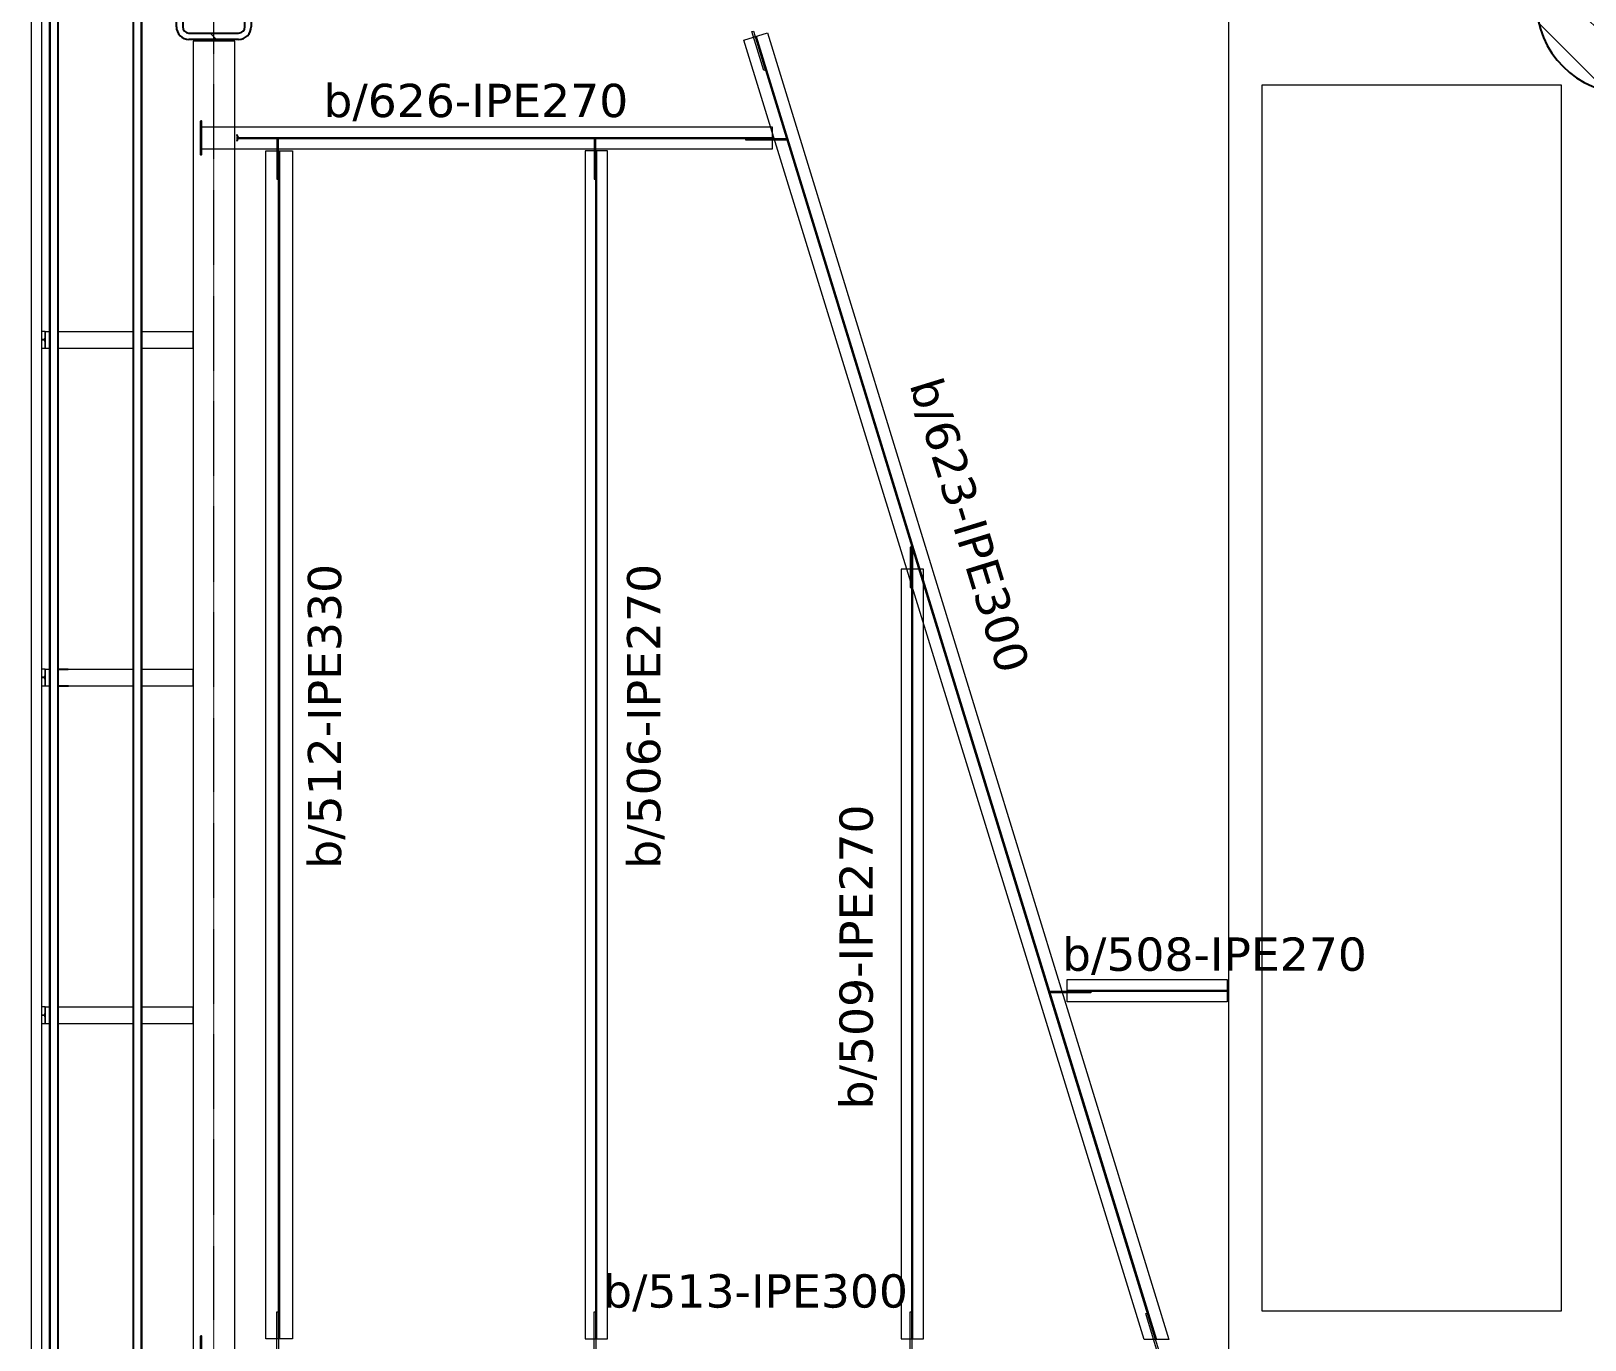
# Model space of a CAD drawing. Header units: millimetres. Extents: x -900 to 77642, y -21218 to 30657.
# Drawn here: x 3798 to 13139, y 17458 to 25325 of the extents above; entities that cross this region are included whole.
import ezdxf

# ---------------------------------------------------------------- set-up
doc = ezdxf.new("R2010")
doc.units = ezdxf.units.MM
doc.header["$LTSCALE"] = 0.9
doc.linetypes.add('Grid Line', pattern=[3.33375, 1.905, -0.47625, 0.47625, -0.47625])
for name, color, linetype, lineweight in [('0-1', 7, 'Continuous', 5), ('A_ALMA', 255, 'Continuous', 5), ('E_COLUMNAS', 1, 'Continuous', 18), ('E_COLUMNAS-3', 1, 'Continuous', 35), ('E_COLUMNAS-4', 1, 'Continuous', 25), ('E_EJES-1', 8, 'Grid Line', 9), ('E_TEXTO', 3, 'Continuous', 9), ('E_VIGAS', 5, 'Continuous', 9), ('E_VIGAS-1', 5, 'Continuous', 5), ('E_VIGAS-2', 10, 'Continuous', 25), ('E_VIGAS-3', 5, 'Continuous', 25), ('P-PLATINA', 6, 'Continuous', 15), ('S-COLS-HDLN-1', 52, 'Continuous', 9), ('VIGAS_HCB', 253, 'Continuous', 15)]:
    doc.layers.add(name, color=color, linetype=linetype, lineweight=lineweight)
doc.styles.add('VERDANA', font='verdana.ttf')

# ---------------------------------------------------------------- blocks, each defined once
blk = doc.blocks.new('EST_SFM_VIGA-METALICA-SECCION-C - EST_SFM_VIGA-METALICA-UPN160-1602621-_42_00m_N_E_-NIVEL-11 DOC')
at = {"layer": 'E_VIGAS-1'}
for p, q in [((14.4664, 0.0471), (-14.4554, 0.0471)), ((-14.46, -0.0179), (14.471, -0.0179))]:
    blk.add_line(p, q, dxfattribs=at)
blk = doc.blocks.new('EST_SFM_VIGA-METALICA-SECCION-C - EST_SFM_VIGA-METALICA-UPN100-1529610-_42_00m_N_E_-NIVEL-11 DOC')
at = {"layer": 'E_VIGAS-2'}
for p, q in [((14.393, 0.0321), (-14.4413, 0.0321)), ((-14.4417, -0.0179), (14.3931, -0.0179))]:
    blk.add_line(p, q, dxfattribs=at)
blk = doc.blocks.new('EST_SFM_VIGA-METALICA-SECCION-C - EST_SFM_VIGA-METALICA-UPN100-1529678-_42_00m_N_E_-NIVEL-11 DOC')
at = {"layer": 'E_VIGAS-2'}
for p, q in [((13.3738, 0.0179), (-13.4222, 0.0179)), ((-13.5042, -0.0321), (13.4558, -0.0321))]:
    blk.add_line(p, q, dxfattribs=at)
blk = doc.blocks.new('DCTIB_CNI_EST_MOD-1A-FAC_0001_rvt-1-_42_00m_N_E_-NIVEL-11 DOC')
at = {"layer": 'E_VIGAS-1'}
for p, q in [((-75.1766, 164.1825), (-75.1954, 164.1825)), ((-75.1953, 164.1353), (-75.1815, 164.1353)), ((-75.1815, 164.1297), (-75.1953, 164.1297)), ((-75.1808, 164.1353), (-75.1764, 164.1353)), ((-75.1765, 164.1297), (-75.1808, 164.1297)), ((-75.1765, 164.1353), (-75.1807, 164.1353)), ((-75.1807, 164.1297), (-75.1765, 164.1297)), ((-75.1806, 164.1353), (-75.1763, 164.1353)), ((-75.1764, 164.1297), (-75.1806, 164.1297)), ((-75.1766, 164.1451), (-75.1766, 164.1825)), ((-75.1766, 164.1825), (-75.1754, 164.1825)), ((-75.1754, 164.0825), (-75.1754, 164.1825)), ((-75.1754, 164.1825), (-75.1475, 164.1825)), ((-75.1754, 164.1825), (-75.1754, 164.0825)), ((-75.0975, 164.1825), (-74.6474, 164.1825)), ((-74.5974, 164.1825), (-74.2871, 164.1825)), ((-74.2871, 164.1825), (-74.2871, 164.0825)), ((-75.1954, 164.0825), (-75.1766, 164.0825)), ((-75.1766, 164.0825), (-75.1766, 164.1199)), ((-75.1754, 164.0825), (-75.1766, 164.0825)), ((-75.1754, 164.0825), (-75.1475, 164.0825)), ((-75.0975, 164.0825), (-74.6474, 164.0825)), ((-74.5974, 164.0825), (-74.2871, 164.0825)), ((-75.1766, 162.1525), (-75.1954, 162.1525)), ((-75.1953, 162.1053), (-75.1815, 162.1053)), ((-75.1815, 162.0997), (-75.1953, 162.0997)), ((-75.1808, 162.1053), (-75.1764, 162.1053)), ((-75.1765, 162.0997), (-75.1808, 162.0997)), ((-75.1765, 162.1053), (-75.1807, 162.1053)), ((-75.1807, 162.0997), (-75.1765, 162.0997)), ((-75.1806, 162.1053), (-75.1763, 162.1053)), ((-75.1764, 162.0997), (-75.1806, 162.0997)), ((-75.1766, 162.1151), (-75.1766, 162.1525)), ((-75.1766, 162.1525), (-75.1754, 162.1525)), ((-75.1766, 162.0525), (-75.1766, 162.0899)), ((-75.1754, 162.0525), (-75.1754, 162.1525)), ((-75.1754, 162.1525), (-75.1475, 162.1525)), ((-75.1754, 162.1525), (-75.1754, 162.0525)), ((-75.0362, 162.1525), (-74.6474, 162.1525)), ((-74.5974, 162.1525), (-74.2871, 162.1525)), ((-74.2871, 162.1525), (-74.2871, 162.0525)), ((-75.1954, 162.0525), (-75.1766, 162.0525)), ((-75.1754, 162.0525), (-75.1766, 162.0525)), ((-75.1754, 162.0525), (-75.1475, 162.0525)), ((-75.0351, 162.0525), (-74.6474, 162.0525)), ((-74.5974, 162.0525), (-74.2871, 162.0525)), ((-75.1766, 160.1225), (-75.1954, 160.1225)), ((-75.1766, 160.0851), (-75.1766, 160.1225)), ((-75.1766, 160.1225), (-75.1754, 160.1225)), ((-75.1754, 160.0225), (-75.1754, 160.1225)), ((-75.1754, 160.1225), (-75.1475, 160.1225)), ((-75.1754, 160.1225), (-75.1754, 160.0225)), ((-75.0975, 160.1225), (-74.6474, 160.1225)), ((-74.5974, 160.1225), (-74.2871, 160.1225)), ((-74.2871, 160.1225), (-74.2871, 160.0225)), ((-75.1954, 160.0225), (-75.1766, 160.0225)), ((-75.1953, 160.0753), (-75.1815, 160.0753)), ((-75.1815, 160.0697), (-75.1953, 160.0697)), ((-75.1808, 160.0753), (-75.1764, 160.0753)), ((-75.1765, 160.0697), (-75.1808, 160.0697)), ((-75.1765, 160.0753), (-75.1807, 160.0753)), ((-75.1807, 160.0697), (-75.1765, 160.0697)), ((-75.1806, 160.0753), (-75.1763, 160.0753)), ((-75.1764, 160.0697), (-75.1806, 160.0697)), ((-75.1766, 160.0225), (-75.1766, 160.0599)), ((-75.1754, 160.0225), (-75.1766, 160.0225)), ((-75.1754, 160.0225), (-75.1475, 160.0225)), ((-75.0975, 160.0225), (-74.6474, 160.0225)), ((-74.5974, 160.0225), (-74.2871, 160.0225))]:
    blk.add_line(p, q, dxfattribs=at)
for points, knots in [([(-75.1815, 164.1353), (-75.181, 164.1353), (-75.1801, 164.1354), (-75.179, 164.136), (-75.1781, 164.137), (-75.1774, 164.1384), (-75.1771, 164.1398), (-75.1769, 164.1408), (-75.1767, 164.1424), (-75.1766, 164.1439), (-75.1766, 164.1451)], [0, 0, 0, 0, 0.142857, 0.285714, 0.428571, 0.571429, 0.678571, 0.732143, 0.785714, 1, 1, 1, 1]), ([(-75.1766, 164.1199), (-75.1766, 164.1206), (-75.1767, 164.1222), (-75.1769, 164.1244), (-75.1774, 164.1263), (-75.1782, 164.1281), (-75.1795, 164.1294), (-75.1808, 164.1297), (-75.1815, 164.1297)], [0, 0, 0, 0, 0.142857, 0.285714, 0.428571, 0.571429, 0.785714, 1, 1, 1, 1]), ([(-75.1815, 162.1053), (-75.181, 162.1053), (-75.1801, 162.1054), (-75.179, 162.106), (-75.1781, 162.1071), (-75.1774, 162.1085), (-75.1771, 162.1098), (-75.1769, 162.1108), (-75.1767, 162.1124), (-75.1766, 162.1139), (-75.1766, 162.1151)], [0, 0, 0, 0, 0.142857, 0.285714, 0.428571, 0.571429, 0.678571, 0.732143, 0.785714, 1, 1, 1, 1]), ([(-75.1766, 162.0899), (-75.1766, 162.0907), (-75.1767, 162.0922), (-75.1769, 162.0944), (-75.1774, 162.0964), (-75.1782, 162.0982), (-75.1795, 162.0994), (-75.1808, 162.0997), (-75.1815, 162.0997)], [0, 0, 0, 0, 0.142857, 0.285714, 0.428571, 0.571429, 0.785714, 1, 1, 1, 1]), ([(-75.1815, 160.0753), (-75.181, 160.0753), (-75.1801, 160.0754), (-75.179, 160.076), (-75.1781, 160.0771), (-75.1774, 160.0785), (-75.1771, 160.0798), (-75.1769, 160.0809), (-75.1767, 160.0825), (-75.1766, 160.0839), (-75.1766, 160.0851)], [0, 0, 0, 0, 0.142857, 0.285714, 0.428571, 0.571429, 0.678571, 0.732143, 0.785714, 1, 1, 1, 1]), ([(-75.1766, 160.0599), (-75.1766, 160.0607), (-75.1767, 160.0623), (-75.1769, 160.0645), (-75.1774, 160.0664), (-75.1782, 160.0682), (-75.1795, 160.0694), (-75.1808, 160.0697), (-75.1815, 160.0697)], [0, 0, 0, 0, 0.142857, 0.285714, 0.428571, 0.571429, 0.785714, 1, 1, 1, 1])]:
    blk.add_open_spline(points, degree=3, knots=knots, dxfattribs=at)
at = {"layer": 'E_VIGAS-2'}
for p, q in [((-75.1475, 138.9949), (-75.1475, 167.83)), ((-75.1475, 167.83), (-75.1475, 138.9949)), ((-74.5974, 166.8104), (-74.5974, 140.0145)), ((-74.5974, 140.0145), (-74.5974, 166.8104)), ((-75.0975, 162.1525), (-75.0371, 162.1525)), ((-75.0975, 162.0525), (-75.0362, 162.0525))]:
    blk.add_line(p, q, dxfattribs=at)
at = {"layer": 'E_VIGAS-1', "rotation": 270}
blk.add_blockref('EST_SFM_VIGA-METALICA-SECCION-C - EST_SFM_VIGA-METALICA-UPN160-1602621-_42_00m_N_E_-NIVEL-11 DOC', (-75.2425, 153.4179), dxfattribs=at)
at = {"layer": 'E_VIGAS-2'}
for name, p, rotation in [('EST_SFM_VIGA-METALICA-SECCION-C - EST_SFM_VIGA-METALICA-UPN100-1529610-_42_00m_N_E_-NIVEL-11 DOC', (-75.1296, 153.3882), 269.9999999999999), ('EST_SFM_VIGA-METALICA-SECCION-C - EST_SFM_VIGA-METALICA-UPN100-1529678-_42_00m_N_E_-NIVEL-11 DOC', (-74.6153, 153.3882), 270.0000000000001)]:
    blk.add_blockref(name, p, dxfattribs=dict(at, rotation=rotation))
blk = doc.blocks.new('EST_SCM_COLUMNA-SECCION-CIRCULAR - EST_SCM_COLUMNA-CONCRETO-CIRCULAR_Ø_110cm-1246211-_42_00m_N_E_-NIVEL-11 DOC')
at = {"layer": 'E_COLUMNAS'}
h = blk.add_hatch(dxfattribs=at)
h.set_pattern_fill('FP_15', color=256, style=0, pattern_type=2)
h.set_pattern_definition([(135, (65.662, -166.162), (-0.15909903, -0.15909903), [])])
h.paths.add_polyline_path([(0.0411, -0.5485), (0.1224, -0.5362), (0.2009, -0.512), (0.275, -0.4763), (0.3429, -0.43), (0.4032, -0.3741), (0.4544, -0.3098), (0.4955, -0.2386), (0.5256, -0.1621), (0.5439, -0.082), (0.55, 0), (0.5439, 0.082), (0.5256, 0.1621), (0.4955, 0.2386), (0.4544, 0.3098), (0.4032, 0.3741), (0.3429, 0.43), (0.275, 0.4763), (0.2009, 0.512), (0.1224, 0.5362), (0.0411, 0.5485), (-0.0411, 0.5485), (-0.1224, 0.5362), (-0.2009, 0.512), (-0.275, 0.4763), (-0.3429, 0.43), (-0.4032, 0.3741), (-0.4544, 0.3098), (-0.4955, 0.2386), (-0.5256, 0.1621), (-0.5439, 0.082), (-0.55, 0), (-0.5439, -0.082), (-0.5256, -0.1621), (-0.4955, -0.2386), (-0.4544, -0.3098), (-0.4032, -0.3741), (-0.3429, -0.43), (-0.275, -0.4763), (-0.2009, -0.512), (-0.1224, -0.5362), (-0.0411, -0.5485), (0.0257, -0.5485)])
at = {"layer": 'E_COLUMNAS-4'}
for start, end in [(0, 180), (180, 0)]:
    blk.add_arc((0, 0), 0.55, start, end, dxfattribs=at)
blk = doc.blocks.new('EST_SCM_COLUMNA-METALICA-SECCION-CUADRADA - EST_SCM_COLUMNA-TUBULAR-CUADRADA_ARMADA_450X450X38-V24-_42_00m_N_E_-NIVEL-11 DOC')
at = {"layer": 'S-COLS-HDLN-1'}
h = blk.add_hatch(dxfattribs=at)
h.set_pattern_fill('FP_23', color=256, style=0, pattern_type=2)
h.set_pattern_definition([(135, (74.162, -166.162), (-0.15909903, -0.15909903), [])])
h.paths.add_polyline_path([(0.149, -0.225), (0.1781, -0.2192), (0.2027, -0.2027), (0.2192, -0.1781), (0.225, -0.149), (0.225, 0.149), (0.2192, 0.1781), (0.2027, 0.2027), (0.1781, 0.2192), (0.149, 0.225), (-0.151, 0.2246), (-0.1781, 0.2192), (-0.2027, 0.2027), (-0.2192, 0.1781), (-0.225, 0.149), (-0.225, -0.149), (-0.2192, -0.1781), (-0.2027, -0.2027), (-0.1781, -0.2192), (-0.149, -0.225), (0.1382, -0.225)])
h.paths.add_polyline_path([(0.1382, -0.187), (-0.151, -0.1865), (-0.168, -0.1819), (-0.1819, -0.168), (-0.187, -0.149), (-0.187, 0.149), (-0.1819, 0.168), (-0.168, 0.1819), (-0.149, 0.187), (0.149, 0.187), (0.168, 0.1819), (0.1819, 0.168), (0.187, 0.149), (0.187, -0.149), (0.1819, -0.168), (0.168, -0.1819), (0.149, -0.187)])
at = {"layer": 'E_COLUMNAS-4'}
for p, q in [((-0.149, 0.225), (0.149, 0.225)), ((0.149, 0.187), (-0.149, 0.187)), ((-0.225, -0.149), (-0.225, 0.149)), ((-0.187, 0.149), (-0.187, -0.149)), ((0.187, -0.149), (0.187, 0.149)), ((0.225, 0.149), (0.225, -0.149)), ((-0.149, -0.187), (0.149, -0.187)), ((0.149, -0.225), (-0.149, -0.225))]:
    blk.add_line(p, q, dxfattribs=at)
for centre, radius, start, end in [((-0.149, 0.149), 0.076, 90, 180), ((-0.149, 0.149), 0.038, 90, 180), ((0.149, 0.149), 0.076, 0, 90), ((0.149, 0.149), 0.038, 360, 90), ((-0.149, -0.149), 0.076, 180, 270), ((-0.149, -0.149), 0.038, 180, 270), ((0.149, -0.149), 0.038, 270, 360), ((0.149, -0.149), 0.076, 270, 0)]:
    blk.add_arc(centre, radius, start, end, dxfattribs=at)

msp = doc.modelspace()

# ---------------------------------------------------------------- linework, layer by layer
at = {"layer": 'A_ALMA'}
for p, q in [((8150.5, 25292.1), (10556.8, 17461.8)), ((8157.3, 25294.2), (10564.3, 17461.8)), ((5032.7, 24685.9), (8254.1, 24685.9)), ((5032.7, 24679.3), (8254.1, 24679.3)), ((5285.5, 17465.2), (5285.5, 24607.6)), ((5293, 17465.2), (5293, 24607.6)), ((7193.4, 17465.2), (7193.4, 24604.7)), ((7200, 17465.2), (7200, 24604.7)), ((9093.4, 17465.2), (9093.4, 22213.1)), ((9100, 17465.2), (9100, 22202.4)), ((10026.7, 19560.9), (10987.7, 19560.9)), ((10026.7, 19554.3), (10987.7, 19554.3))]:
    msp.add_line(p, q, dxfattribs=at)
at = {"layer": 'E_EJES-1'}
msp.add_line((4896.7, -4469.6), (4896.7, 29756.6), dxfattribs=at)
at = {"layer": 'E_VIGAS', "color": 30, "true_color": 0xf26722}
for points in [[(10997.7, 26595.9), (10997.8, -1095.9), (66798, -1095.8), (66797.9, 26595.9)], [(4772.7, 235), (5022.7, 235), (5022.7, 25265), (4772.7, 25265)]]:
    msp.add_lwpolyline(points, close=True, dxfattribs=at)
msp.add_lwpolyline([(12997.5, 25000), (11197.7, 25000), (11197.7, 17632.5), (12997.7, 17632.5), (12997.7, 24999.8, 0.414213)], format="xyb", close=True, dxfattribs=at)
at = {"layer": 'E_VIGAS-2', "color": 8}
for points in [[(4816.7, 24782.6), (4816.7, 24582.6), (4822.7, 24582.6), (4822.7, 24782.6)], [(4816.7, 17480.1), (4816.7, 17280.1), (4822.7, 17280.1), (4822.7, 17480.1)]]:
    msp.add_lwpolyline(points, close=True, dxfattribs=at)
at = {"layer": 'E_VIGAS-3'}
for points, knots in [([(5035.4, 24702.7), (5035.4, 24702.1), (5035.5, 24701.2), (5035.6, 24700.1), (5035.8, 24699.3), (5036, 24698.4), (5036.2, 24697.6), (5036.5, 24697), (5036.6, 24696.5), (5036.8, 24696.1), (5036.9, 24695.7), (5037.1, 24695.2), (5037.4, 24694.7), (5037.7, 24694), (5038.1, 24693.3), (5038.4, 24692.7), (5038.7, 24692.1), (5039.1, 24691.6), (5039.4, 24691), (5039.7, 24690.5), (5040, 24690.1), (5040.3, 24689.6), (5040.5, 24689.3), (5040.8, 24688.9), (5041.1, 24688.5), (5041.5, 24687.9), (5041.7, 24687.7), (5041.7, 24687.7)], [0, 0, 0, 0, 0.071429, 0.107143, 0.142857, 0.178571, 0.214286, 0.25, 0.267857, 0.285714, 0.303571, 0.321429, 0.357143, 0.392857, 0.428571, 0.464286, 0.5, 0.535714, 0.571429, 0.607143, 0.642857, 0.678571, 0.714286, 0.75, 0.785714, 0.857143, 1, 1, 1, 1]), ([(5041.7, 24677.5), (5041.7, 24677.5), (5041.5, 24677.3), (5041.1, 24676.7), (5040.8, 24676.3), (5040.5, 24676), (5040.3, 24675.6), (5040, 24675.1), (5039.7, 24674.7), (5039.4, 24674.2), (5039.1, 24673.6), (5038.7, 24673.1), (5038.4, 24672.5), (5038.1, 24672), (5037.9, 24671.5), (5037.7, 24671.1), (5037.4, 24670.6), (5037.1, 24670), (5036.9, 24669.5), (5036.8, 24669.1), (5036.6, 24668.7), (5036.5, 24668.2), (5036.2, 24667.6), (5036, 24666.8), (5035.8, 24666), (5035.6, 24665.1), (5035.5, 24664), (5035.4, 24663.1), (5035.4, 24662.5)], [0, 0, 0, 0, 0.142857, 0.214286, 0.25, 0.285714, 0.321429, 0.357143, 0.392857, 0.428571, 0.464286, 0.5, 0.535714, 0.571429, 0.589286, 0.607143, 0.642857, 0.678571, 0.696429, 0.714286, 0.732143, 0.75, 0.785714, 0.821429, 0.857143, 0.892857, 0.928571, 1, 1, 1, 1])]:
    msp.add_open_spline(points, degree=3, knots=knots, dxfattribs=at)
at = {"layer": 'P-PLATINA'}
for points in [[(8131.1, 25321.7), (8140.6, 25324.7), (8212.3, 25091.4), (8202.7, 25088.5)], [(5275.5, 24435.3), (5285.5, 24435.3), (5285.5, 24679.3), (5275.5, 24679.3)], [(7183.4, 24435.3), (7193.4, 24435.3), (7193.4, 24679.3), (7183.4, 24679.3)], [(8340, 24679.3), (8340, 24669.3), (8096, 24669.3), (8096, 24679.3)], [(9083.4, 21979.8), (9093.4, 21979.8), (9093.4, 22223.8), (9083.4, 22223.8)], [(10169.3, 19554.3), (10169.3, 19544.3), (9925.3, 19544.3), (9925.3, 19554.3)], [(5276.6, 17627.7), (5286.6, 17627.7), (5286.6, 17383.7), (5276.6, 17383.7)], [(7183.4, 17627.7), (7193.4, 17627.7), (7193.4, 17383.7), (7183.4, 17383.7)], [(9083.4, 17627.7), (9093.4, 17627.7), (9093.4, 17383.7), (9083.4, 17383.7)], [(10498.8, 17616.7), (10508.4, 17619.6), (10580, 17386.4), (10570.5, 17383.4)]]:
    msp.add_lwpolyline(points, close=True, dxfattribs=at)
at = {"layer": 'VIGAS_HCB'}
msp.add_lwpolyline([(8225.6, 25315.2), (10639, 17461.8), (10489, 17461.8), (8082.2, 25271.1), (8225.6, 25315.2)], dxfattribs=at)
for points in [[(4822.7, 24750.1), (8254.1, 24750.1), (8254.1, 24615.1), (4822.7, 24615.1)], [(5369.3, 17465.2), (5209.3, 17465.2), (5209.3, 24604.7), (5369.3, 24604.7)], [(7129.2, 17465.2), (7264.2, 17465.2), (7264.2, 24604.7), (7129.2, 24604.7)], [(9029.2, 17465.2), (9164.2, 17465.2), (9164.2, 22091.8), (9029.2, 22091.8)], [(10026.7, 19625.1), (10987.7, 19625.1), (10987.7, 19490.1), (10026.7, 19490.1)]]:
    msp.add_lwpolyline(points, close=True, dxfattribs=at)

# ---------------------------------------------------------------- block references
at = {"layer": '0-1', "xscale": 1000, "yscale": 1000, "zscale": 1000}
msp.add_blockref('DCTIB_CNI_EST_MOD-1A-FAC_0001_rvt-1-_42_00m_N_E_-NIVEL-11 DOC', (79058.8, -140662.4), dxfattribs=at)
at = {"layer": 'E_COLUMNAS-3', "xscale": 1000, "yscale": 1000, "zscale": 1000}
for name, p in [('EST_SCM_COLUMNA-SECCION-CIRCULAR - EST_SCM_COLUMNA-CONCRETO-CIRCULAR_Ø_110cm-1246211-_42_00m_N_E_-NIVEL-11 DOC', (13396.7, 25500)), ('EST_SCM_COLUMNA-METALICA-SECCION-CUADRADA - EST_SCM_COLUMNA-TUBULAR-CUADRADA_ARMADA_450X450X38-V24-_42_00m_N_E_-NIVEL-11 DOC', (4896.7, 25500))]:
    msp.add_blockref(name, p, dxfattribs=at)

# ---------------------------------------------------------------- texts
at = {"layer": 'E_TEXTO', "char_height": 200, "attachment_point": 1, "style": 'VERDANA'}
for s, insert, width, rotation in [('b/626-IPE270', (5555.8, 25008), 1929.543, 0.0001), ('b/623-IPE300', (9268.7, 23260.5), 1206.139, 287.08294), ('b/512-IPE330', (5462.3, 20290.1), 1206.139, 90), ('b/506-IPE270', (7380.8, 20290.1), 1206.139, 90), ('b/509-IPE270', (8658.1, 18844), 1206.139, 90)]:
    msp.add_mtext(s, dxfattribs=dict(at, insert=insert, width=width, rotation=rotation))
for s, insert, width in [('b/508-IPE270', (9996, 19877.3), 1206.139), ('b/513-IPE300', (7237.2, 17853), 2045.495)]:
    msp.add_mtext(s, dxfattribs=dict(at, insert=insert, width=width))

doc.saveas('drawing.dxf')
